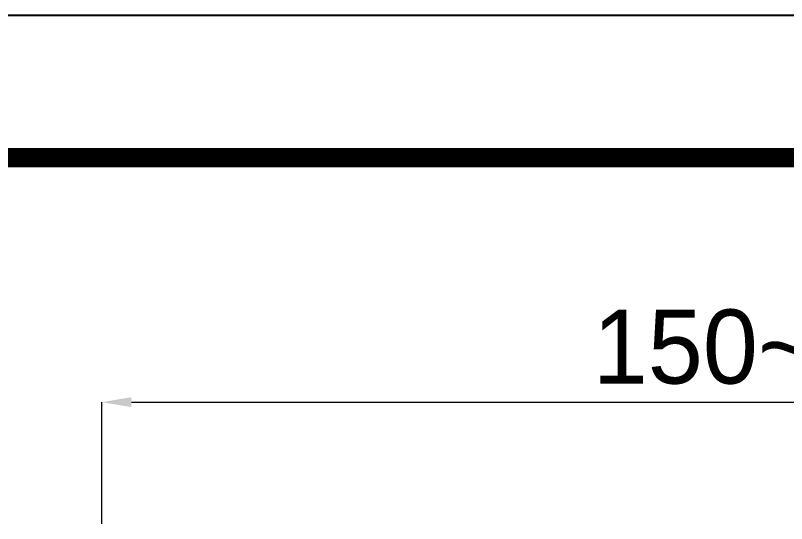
# Model space of a CAD drawing. Extents: x 1171 to 2300, y 0 to 827.
# Drawn here: x 1343.6 to 1447.8, y 758.2 to 826.8 of the extents above; entities that cross this region are included whole.
import ezdxf

# ---------------------------------------------------------------- set-up
doc = ezdxf.new("R2010")
doc.units = 0
doc.header["$LTSCALE"] = 10
doc.header["$MEASUREMENT"] = 0
doc.header["$PDMODE"] = 3
doc.header["$PDSIZE"] = -10
doc.layers.get('0').update_dxf_attribs({"linetype": 'CONTINUOUS'})
doc.layers.get('DEFPOINTS').update_dxf_attribs({"linetype": 'CONTINUOUS'})
doc.styles.add('Daelim Dimension', font='')
doc.styles.get('Daelim Dimension').set_extended_font_data('나눔고딕')
doc.dimstyles.new('DEFAULT', dxfattribs={"dimscale": 2, "dimtxt": 2, "dimasz": 2, "dimexe": 0, "dimexo": 2, "dimgap": 1, "dimtad": 1, "dimdec": 1, "dimzin": 9, "dimdsep": 46, "dimtxsty": 'Daelim Dimension', "dimcen": 0.5, "dimclrd": 252, "dimclre": 252, "dimclrt": 3, "dimadec": 1, "dimazin": 0, "dimtfac": 1, "dimtdec": 1, "dimtix": 1, "dimtmove": 0, "dimatfit": 3, "dimfxl": 1, "dimtolj": 1, "dimtzin": 1, "dimlwd": 9, "dimlwe": 9, "dimarcsym": 0})

# ---------------------------------------------------------------- blocks, each defined once
blk = doc.blocks.new('*D9')
at = {"color": 5, "lineweight": 9, "ltscale": 0.5, "transparency": 16777216}
for p, q in [((1355.28, 758.12), (1355.28, 774.56)), ((1359.28, 774.56), (1536.29, 774.56)), ((1540.29, 758.12), (1540.29, 774.56))]:
    blk.add_line(p, q, dxfattribs=at)
at = {"color": 5, "ltscale": 0.5, "transparency": 16777216}
for points in [[(1359.28, 775.23), (1359.28, 773.89), (1355.28, 774.56)], [(1536.29, 775.23), (1536.29, 773.89), (1540.29, 774.56)]]:
    blk.add_solid(points, dxfattribs=at)
at = {"layer": 'DEFPOINTS', "color": 0, "ltscale": 0.5, "transparency": 16777216}
for p in [(1540.29, 774.56), (1355.28, 754.12), (1540.29, 754.12)]:
    blk.add_point(p, dxfattribs=at)
at = {"color": 7, "ltscale": 0.5, "transparency": 16777216, "insert": (1447.79, 782), "char_height": 10, "attachment_point": 5, "style": 'Daelim Dimension'}
blk.add_mtext('\\A1;150~200', dxfattribs=at)

msp = doc.modelspace()

# ---------------------------------------------------------------- linework, layer by layer
at = {"lineweight": -3, "ltscale": 0.5}
msp.add_lwpolyline([(1171.26, 0), (2299.66, 0), (2299.66, 826.8), (1171.26, 826.8)], close=True, dxfattribs=at)
at = {"color": 5, "linetype": 'ByBlock', "lineweight": -3, "const_width": 2.6}
msp.add_lwpolyline([(1189.41, 35.4), (2281.41, 35.4), (2281.41, 807.6), (1189.41, 807.6)], close=True, dxfattribs=at)

# ---------------------------------------------------------------- dimensions: what is measured, and where the dimension line sits
at = {"color": 5, "ltscale": 0.5}
dim = msp.add_linear_dim(base=(1540.29, 774.56), p1=(1355.28, 754.12), p2=(1540.29, 754.12), text='150~200', dimstyle='DEFAULT', override={"dimtxt": 5, "dimclrd": 5, "dimclre": 5, "dimclrt": 7}, dxfattribs=at)
dim.commit()
dim.dimension.update_dxf_attribs({"geometry": '*D9', "text_midpoint": (1447.79, 782)})

doc.saveas('drawing.dxf')
